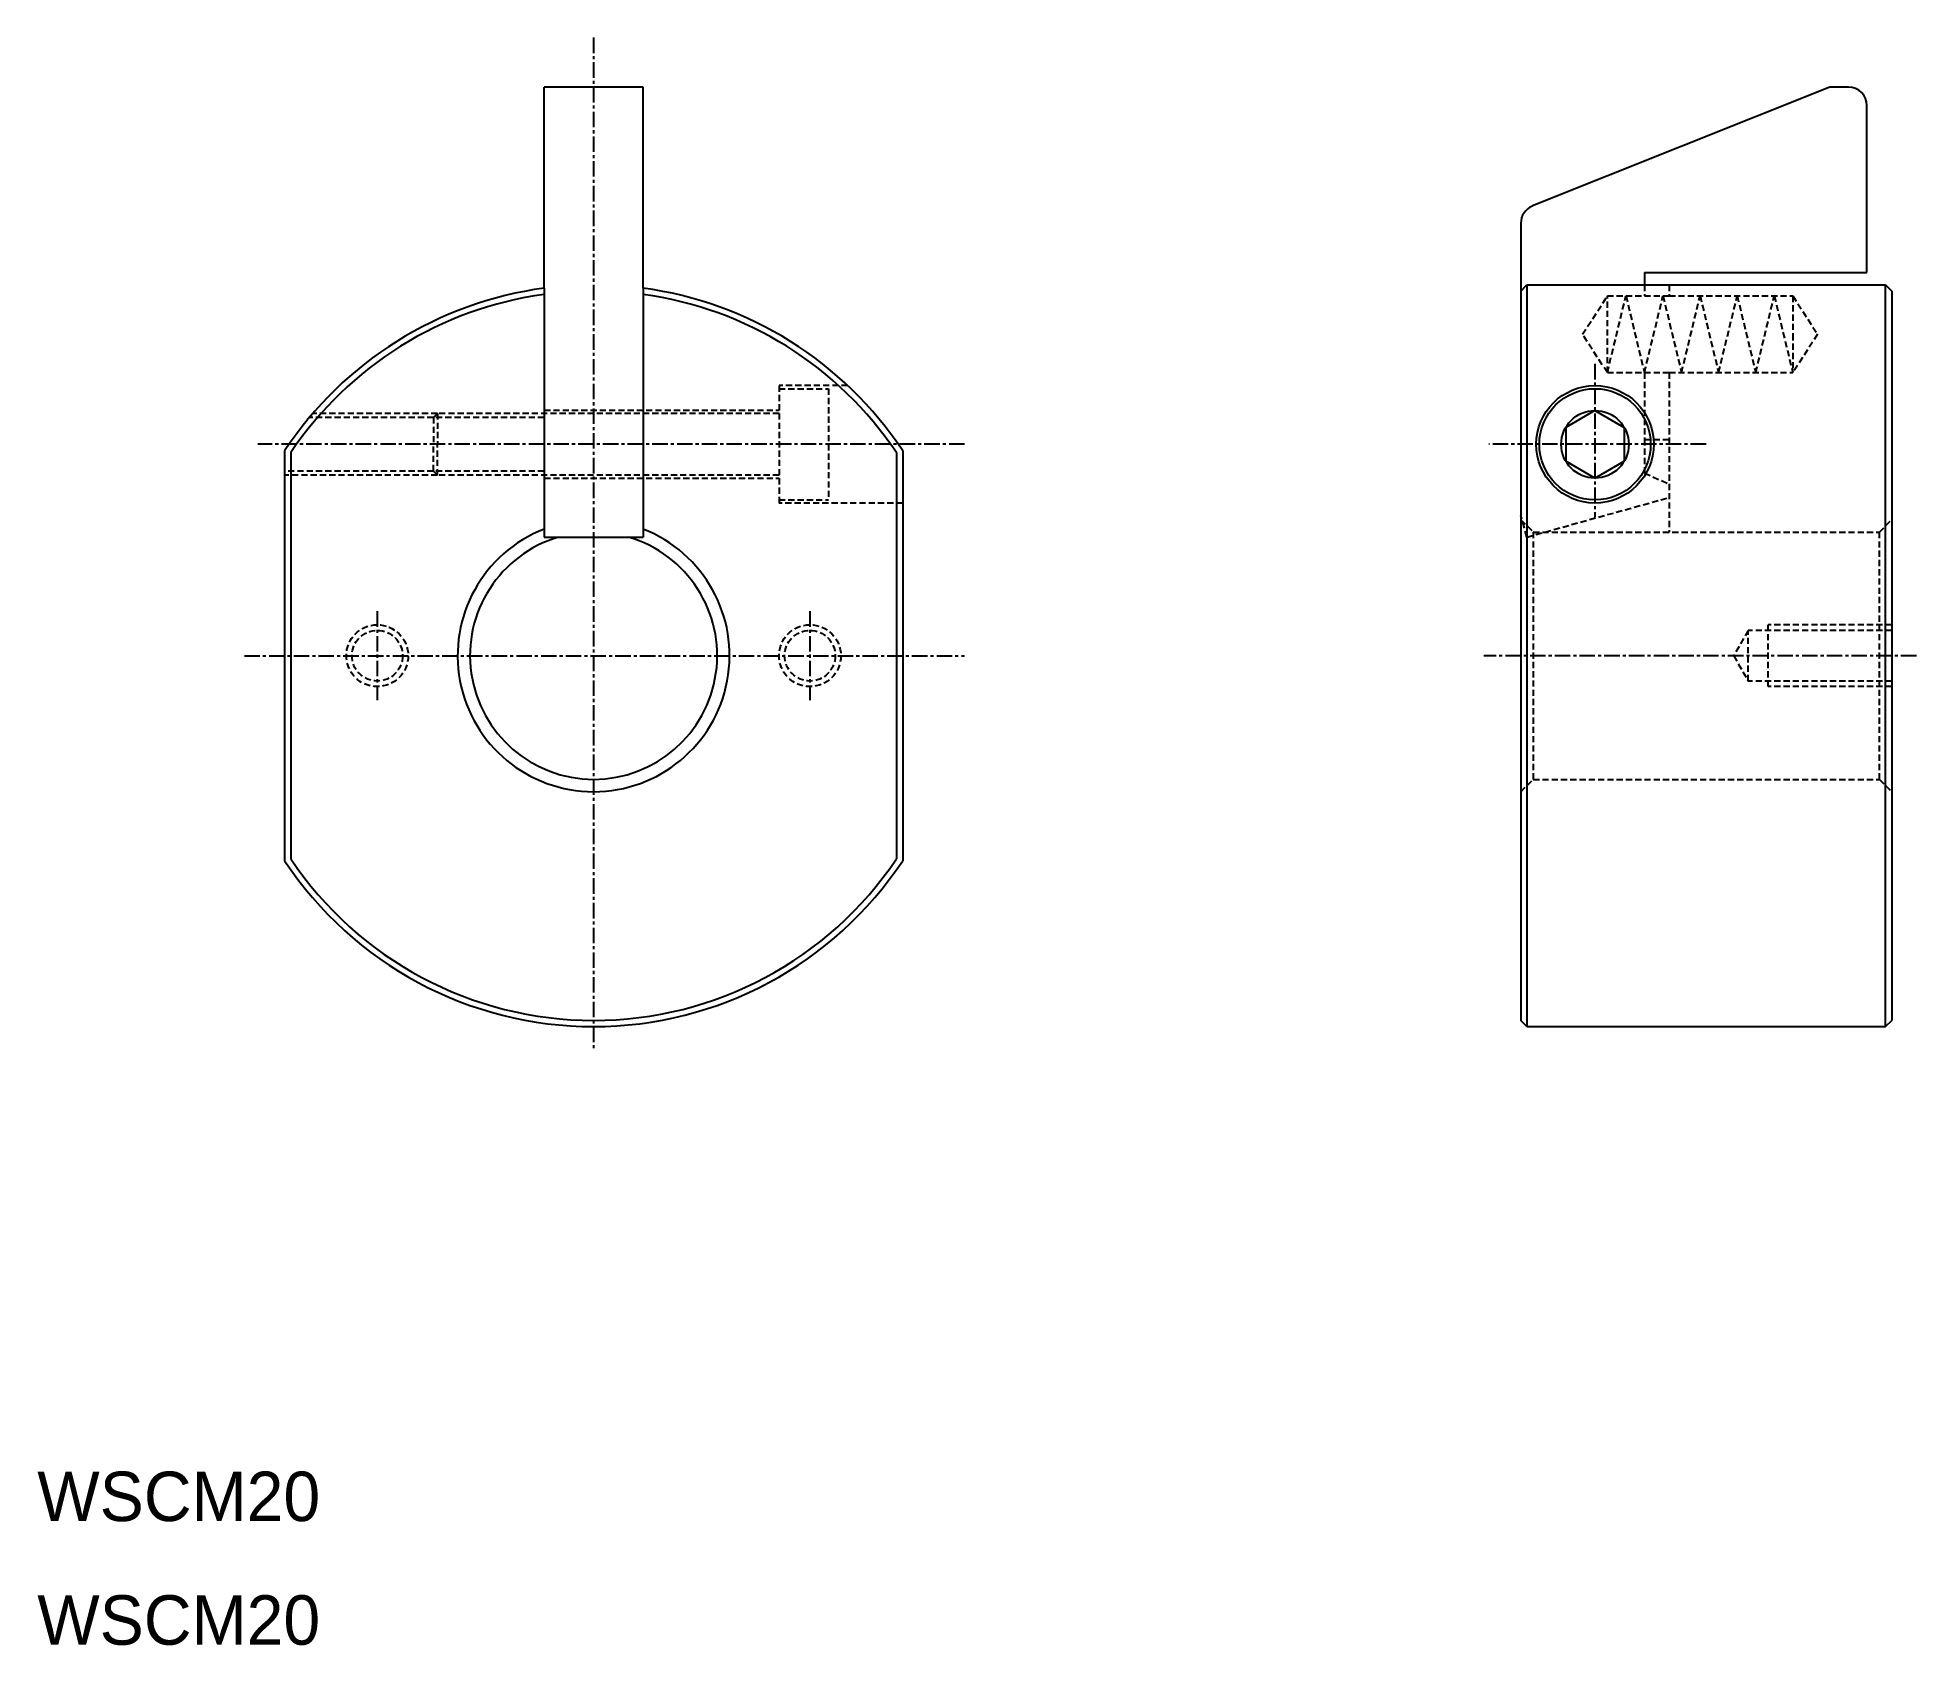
# Model space of a CAD drawing. Extents: x 10 to 162, y 10 to 140.
import ezdxf

# ---------------------------------------------------------------- set-up
doc = ezdxf.new("R2010")
doc.units = 0
doc.linetypes.add('CENTER', pattern=[2, 1.25, -0.25, 0.25, -0.25])
doc.linetypes.add('DASHED', pattern=[0.75, 0.5, -0.25])
doc.layers.get('0').update_dxf_attribs({"linetype": 'CONTINUOUS'})
doc.layers.add('CENTER', color=1, linetype='CENTER')

msp = doc.modelspace()

# ---------------------------------------------------------------- linework, layer by layer
at = {"color": 7, "linetype": 'CONTINUOUS'}
for p, q in [((51, 119.73), (51, 136)), ((59, 136), (51, 136)), ((59, 119.73), (59, 136)), ((155, 136), (130.94, 126.38)), ((156.5, 136), (155, 136)), ((158, 121), (158, 134.5)), ((130, 124.98), (130, 119.5)), ((140, 121), (158, 121)), ((140, 121), (140, 120)), ((51, 119.73), (51, 99.6)), ((59, 119.73), (59, 99.6)), ((130, 119.5), (130.5, 120)), ((130, 119.5), (130, 60.5)), ((130.5, 120), (140, 120)), ((130.5, 120), (130.5, 60)), ((140, 120), (159.5, 120)), ((159.5, 120), (160, 119.5)), ((159.5, 60), (159.5, 120)), ((160, 119.5), (160, 60.5)), ((136, 109.83), (133.64, 108.46)), ((136, 109.83), (138.36, 108.46)), ((133.64, 108.46), (133.64, 105.74)), ((138.36, 108.46), (138.36, 105.74)), ((30, 106.58), (30, 73.42)), ((30.5, 106.43), (30.5, 73.57)), ((79.5, 106.43), (79.5, 73.57)), ((80, 106.58), (80, 73.42)), ((136, 104.37), (133.64, 105.74)), ((136, 104.37), (138.36, 105.74)), ((51, 99.6), (52.2, 99.6)), ((52.2, 99.6), (57.8, 99.6)), ((57.8, 99.6), (59, 99.6)), ((130.5, 60), (130, 60.5)), ((130.5, 60), (159.5, 60)), ((159.5, 60), (160, 60.5))]:
    msp.add_line(p, q, dxfattribs=at)
at = {"color": 3, "linetype": 'DASHED'}
for p, q in [((135, 116), (137, 119.1)), ((137, 112.9), (137, 119.1)), ((137, 112.9), (138.5, 119.1)), ((137, 119.1), (140, 119.1)), ((138.5, 119.1), (140, 112.9)), ((140, 120), (140, 119.1)), ((140, 112.9), (141.5, 119.1)), ((140, 119.1), (142, 119.1)), ((141.5, 119.1), (143, 112.9)), ((142, 120), (142, 119.1)), ((142, 119.1), (152, 119.1)), ((143, 112.9), (144.5, 119.1)), ((144.5, 119.1), (146, 112.9)), ((146, 112.9), (147.5, 119.1)), ((147.5, 119.1), (149, 112.9)), ((149, 112.9), (150.5, 119.1)), ((150.5, 119.1), (152, 112.9)), ((152, 119.1), (152, 116)), ((152, 119.1), (154, 116)), ((137, 112.9), (135, 116)), ((154, 116), (152, 112.9)), ((152, 116), (152, 112.9)), ((137, 112.9), (140, 112.9)), ((140, 112.9), (142, 112.9)), ((140, 112.9), (140, 107.5)), ((142, 112.9), (152, 112.9)), ((142, 112.9), (142, 100)), ((70, 111.85), (70, 102.35)), ((75.56, 111.85), (70, 111.85)), ((70, 111.6), (74, 111.6)), ((74, 111.6), (74, 102.6)), ((42.36, 109.6), (32.29, 109.6)), ((42.36, 109.6), (42.04, 109.27)), ((70, 109.6), (42.36, 109.6)), ((42.36, 109.6), (42.36, 107.1)), ((51, 109.85), (70, 109.85)), ((42.04, 109.27), (32.01, 109.27)), ((51, 109.27), (42.04, 109.27)), ((42.04, 109.27), (42.04, 107.1)), ((42.04, 104.93), (42.04, 107.1)), ((42.36, 104.6), (42.36, 107.1)), ((140, 107.5), (140, 104.77)), ((140, 107.5), (142, 107.5)), ((42.04, 104.93), (30, 104.93)), ((51, 104.93), (42.04, 104.93)), ((42.36, 104.6), (42.04, 104.93)), ((42.36, 104.6), (30, 104.6)), ((70, 104.6), (42.36, 104.6)), ((51, 104.35), (70, 104.35)), ((140, 104.77), (142, 103.89)), ((70, 102.6), (74, 102.6)), ((80, 102.35), (70, 102.35)), ((130.5, 99.6), (142, 102.8)), ((130.5, 99.6), (130, 101.33)), ((130, 101), (131, 100)), ((159, 100), (160, 101)), ((131, 100), (159, 100)), ((131, 100), (131, 80)), ((159, 80), (159, 100)), ((148.4, 92.05), (147.22, 90)), ((160, 92.05), (148.4, 92.05)), ((148.4, 87.95), (148.4, 92.05)), ((160, 92.5), (150, 92.5)), ((150, 87.5), (150, 92.5)), ((147.22, 90), (148.4, 87.95)), ((160, 87.95), (148.4, 87.95)), ((160, 87.5), (150, 87.5)), ((130, 79), (131, 80)), ((131, 80), (159, 80)), ((159, 80), (160, 79))]:
    msp.add_line(p, q, dxfattribs=at)
at = {"color": 7, "linetype": 'CONTINUOUS'}
for radius in [4.75, 4.5, 2.73]:
    msp.add_circle((136, 107.1), radius, dxfattribs=at)
at = {"color": 3, "linetype": 'DASHED'}
for centre, radius in [((37.5, 90), 2.5), ((37.5, 90), 2.05), ((72.5, 90), 2.5), ((72.5, 90), 2.05)]:
    msp.add_circle(centre, radius, dxfattribs=at)
at = {"color": 7, "linetype": 'CONTINUOUS'}
for centre, radius, start, end in [((156.5, 134.5), 1.5, 0, 90), ((131.5, 124.98), 1.5, 111.8014, 180), ((55, 90), 30, 97.6623, 146.4427), ((55, 90), 29.5, 97.7929, 146.151), ((55, 90), 30, 33.5573, 82.3377), ((55, 90), 29.5, 33.849, 82.2071), ((55, 90), 11, 111.3237, 68.6763), ((55, 90), 10, 106.2602, 73.7398), ((55, 90), 30, 213.5573, 326.4427), ((55, 90), 29.5, 213.849, 326.151)]:
    msp.add_arc(centre, radius, start, end, dxfattribs=at)
at = {"layer": 'CENTER', "color": 1, "linetype": 'CENTER'}
for p, q in [((55, 140), (55, 58)), ((136, 113.6), (136, 101.21)), ((85, 107.1), (27.84, 107.1)), ((144.98, 107.1), (127.42, 107.1)), ((37.5, 93.59), (37.5, 86.41)), ((72.5, 93.59), (72.5, 86.41)), ((26.75, 90), (85, 90)), ((162, 90), (127, 90))]:
    msp.add_line(p, q, dxfattribs=at)

# ---------------------------------------------------------------- texts
at = {"color": 7, "linetype": 'CONTINUOUS'}
for p in [(10, 20), (10, 10)]:
    msp.add_text('WSCM20', height=4, dxfattribs=at).set_placement(p)

doc.saveas('drawing.dxf')
